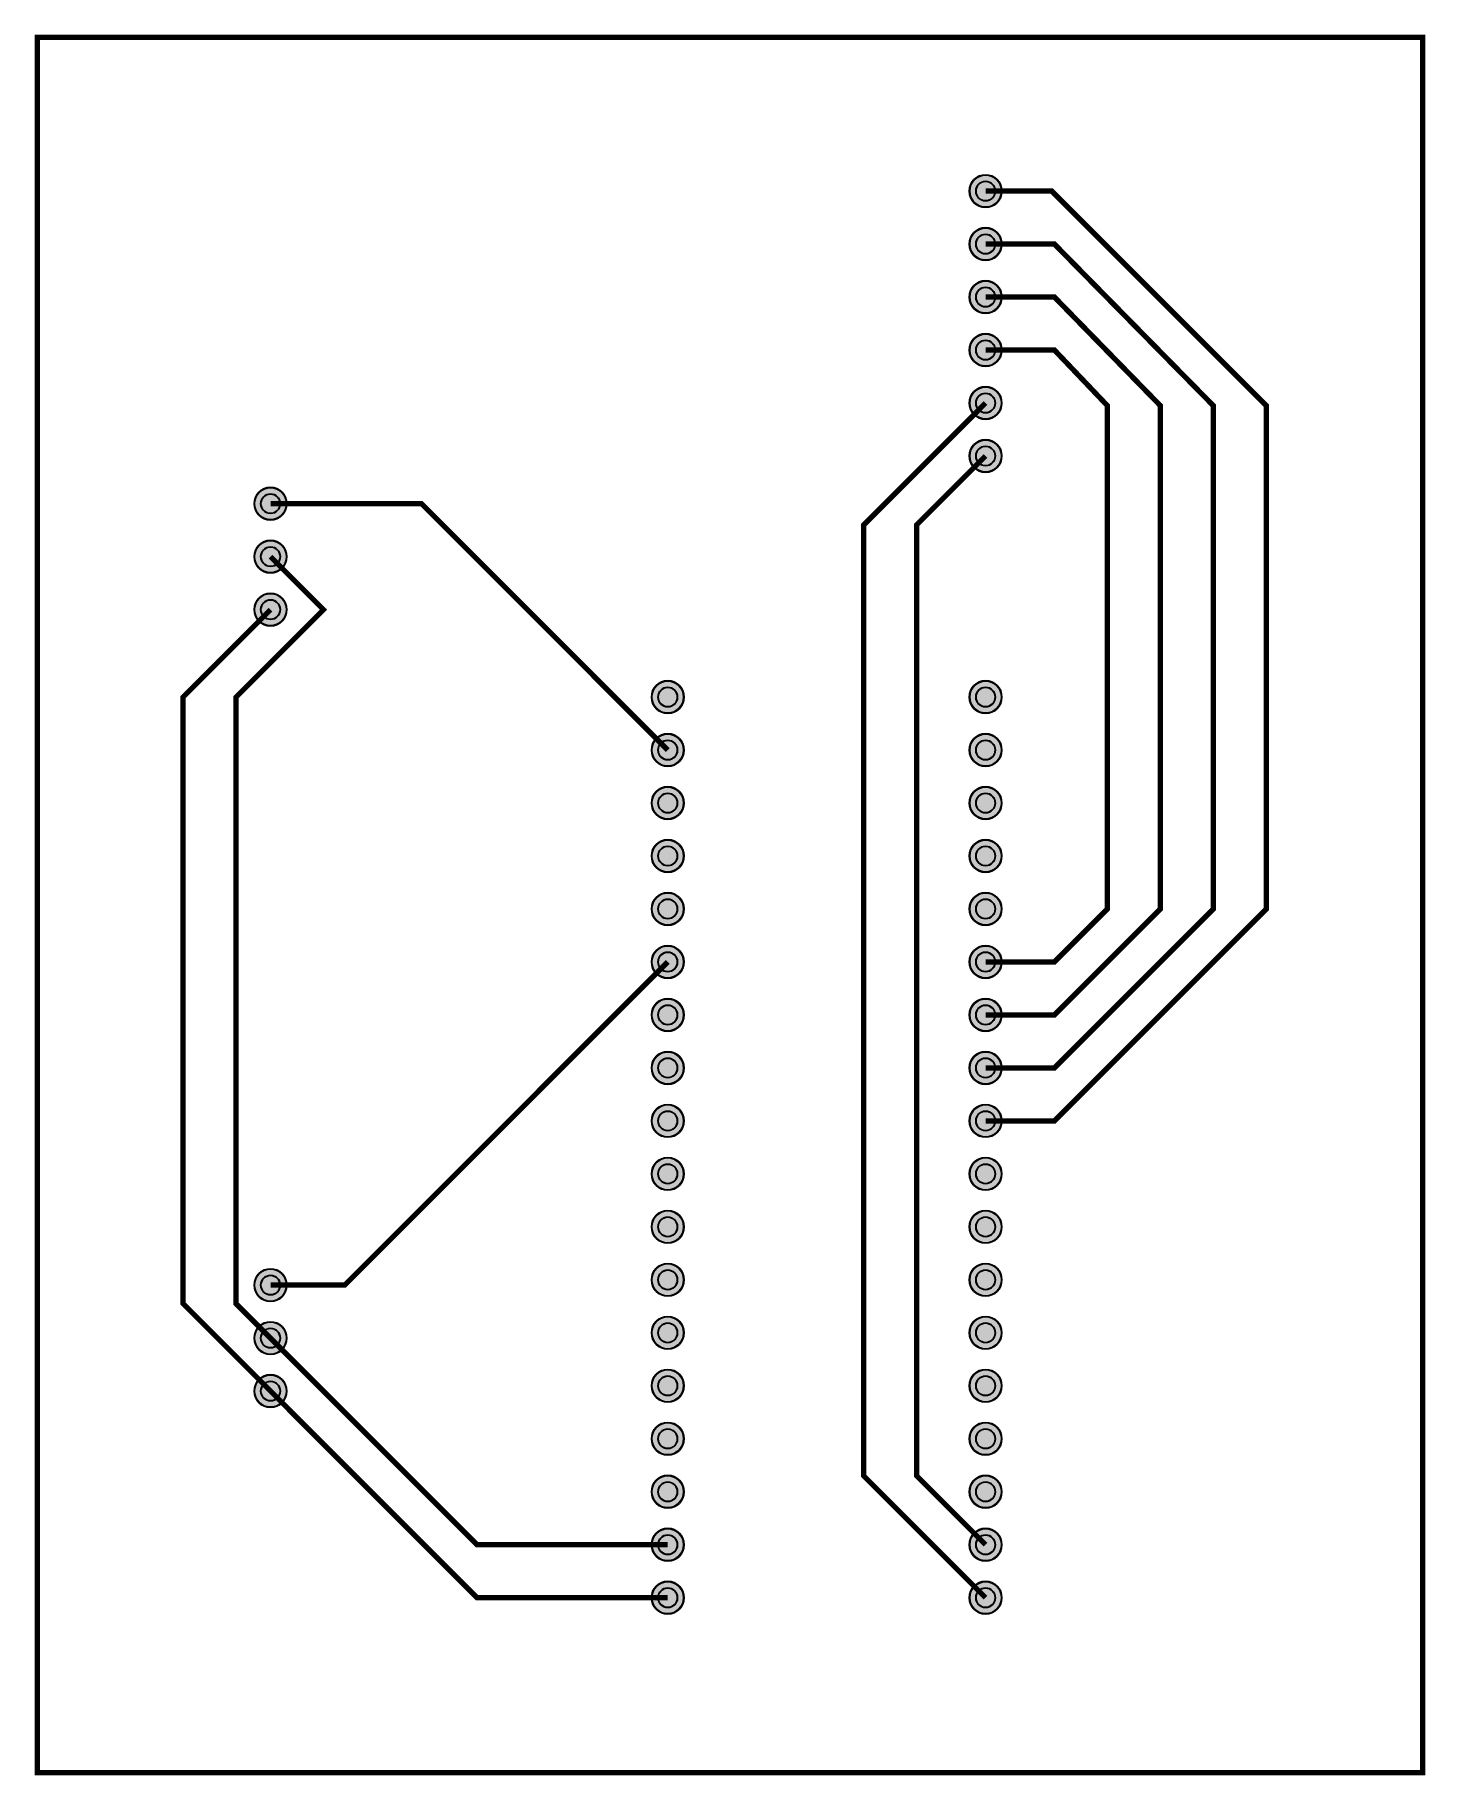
# Model space of a CAD drawing. Extents: x -25 to 2600, y -35 to 3250.
import ezdxf

# ---------------------------------------------------------------- set-up
doc = ezdxf.new("R2010")
doc.units = 9
for name, color, linetype, true_color in [('BoardOutLine', 7, 'Continuous', 0xff00ff), ('BottomSolderMaskLayer', 7, 'Continuous', 0xaa00ff), ('Multi-Layer', 7, 'Continuous', 0xc0c0c0), ('TopLayer', 7, 'Continuous', 0xff0000), ('TopSolderMaskLayer', 7, 'Continuous', 0x800080)]:
    doc.layers.add(name, color=color, linetype=linetype, true_color=true_color)

msp = doc.modelspace()

# ---------------------------------------------------------------- hatches: boundary and pattern name
at = {"layer": 'BottomSolderMaskLayer'}
for points in [[(1739, 2955, 1), (1801, 2955, 1)], [(1739, 2855, 1), (1801, 2855, 1)], [(1739, 2755, 1), (1801, 2755, 1)], [(1739, 2655, 1), (1801, 2655, 1)], [(1739, 2555, 1), (1801, 2555, 1)], [(1739, 2455, 1), (1801, 2455, 1)], [(389, 2365, 1), (451, 2365, 1)], [(389, 2265, 1), (451, 2265, 1)], [(389, 2165, 1), (451, 2165, 1)], [(1139, 2000, 1), (1201, 2000, 1)], [(1739, 2000, 1), (1801, 2000, 1)], [(1139, 1900, 1), (1201, 1900, 1)], [(1739, 1900, 1), (1801, 1900, 1)], [(1139, 1800, 1), (1201, 1800, 1)], [(1739, 1800, 1), (1801, 1800, 1)], [(1139, 1700, 1), (1201, 1700, 1)], [(1739, 1700, 1), (1801, 1700, 1)], [(1139, 1600, 1), (1201, 1600, 1)], [(1739, 1600, 1), (1801, 1600, 1)], [(1139, 1500, 1), (1201, 1500, 1)], [(1739, 1500, 1), (1801, 1500, 1)], [(1139, 1400, 1), (1201, 1400, 1)], [(1739, 1400, 1), (1801, 1400, 1)], [(1139, 1300, 1), (1201, 1300, 1)], [(1739, 1300, 1), (1801, 1300, 1)], [(1139, 1200, 1), (1201, 1200, 1)], [(1739, 1200, 1), (1801, 1200, 1)], [(1139, 1100, 1), (1201, 1100, 1)], [(1739, 1100, 1), (1801, 1100, 1)], [(1139, 1000, 1), (1201, 1000, 1)], [(1739, 1000, 1), (1801, 1000, 1)], [(389, 890, 1), (451, 890, 1)], [(1139, 900, 1), (1201, 900, 1)], [(1739, 900, 1), (1801, 900, 1)], [(1139, 800, 1), (1201, 800, 1)], [(1739, 800, 1), (1801, 800, 1)], [(389, 790, 1), (451, 790, 1)], [(1139, 700, 1), (1201, 700, 1)], [(1739, 700, 1), (1801, 700, 1)], [(389, 690, 1), (451, 690, 1)], [(1139, 600, 1), (1201, 600, 1)], [(1739, 600, 1), (1801, 600, 1)], [(1139, 500, 1), (1201, 500, 1)], [(1739, 500, 1), (1801, 500, 1)], [(1139, 400, 1), (1201, 400, 1)], [(1739, 400, 1), (1801, 400, 1)], [(1139, 300, 1), (1201, 300, 1)], [(1739, 300, 1), (1801, 300, 1)]]:
    msp.add_hatch(color=256, dxfattribs=at).paths.add_polyline_path(points)
at = {"layer": 'TopSolderMaskLayer'}
for points in [[(1739, 2955, 1), (1801, 2955, 1)], [(1739, 2855, 1), (1801, 2855, 1)], [(1739, 2755, 1), (1801, 2755, 1)], [(1739, 2655, 1), (1801, 2655, 1)], [(1739, 2555, 1), (1801, 2555, 1)], [(1739, 2455, 1), (1801, 2455, 1)], [(389, 2365, 1), (451, 2365, 1)], [(389, 2265, 1), (451, 2265, 1)], [(389, 2165, 1), (451, 2165, 1)], [(1139, 2000, 1), (1201, 2000, 1)], [(1739, 2000, 1), (1801, 2000, 1)], [(1139, 1900, 1), (1201, 1900, 1)], [(1739, 1900, 1), (1801, 1900, 1)], [(1139, 1800, 1), (1201, 1800, 1)], [(1739, 1800, 1), (1801, 1800, 1)], [(1139, 1700, 1), (1201, 1700, 1)], [(1739, 1700, 1), (1801, 1700, 1)], [(1139, 1600, 1), (1201, 1600, 1)], [(1739, 1600, 1), (1801, 1600, 1)], [(1139, 1500, 1), (1201, 1500, 1)], [(1739, 1500, 1), (1801, 1500, 1)], [(1139, 1400, 1), (1201, 1400, 1)], [(1739, 1400, 1), (1801, 1400, 1)], [(1139, 1300, 1), (1201, 1300, 1)], [(1739, 1300, 1), (1801, 1300, 1)], [(1139, 1200, 1), (1201, 1200, 1)], [(1739, 1200, 1), (1801, 1200, 1)], [(1139, 1100, 1), (1201, 1100, 1)], [(1739, 1100, 1), (1801, 1100, 1)], [(1139, 1000, 1), (1201, 1000, 1)], [(1739, 1000, 1), (1801, 1000, 1)], [(389, 890, 1), (451, 890, 1)], [(1139, 900, 1), (1201, 900, 1)], [(1739, 900, 1), (1801, 900, 1)], [(1139, 800, 1), (1201, 800, 1)], [(1739, 800, 1), (1801, 800, 1)], [(389, 790, 1), (451, 790, 1)], [(1139, 700, 1), (1201, 700, 1)], [(1739, 700, 1), (1801, 700, 1)], [(389, 690, 1), (451, 690, 1)], [(1139, 600, 1), (1201, 600, 1)], [(1739, 600, 1), (1801, 600, 1)], [(1139, 500, 1), (1201, 500, 1)], [(1739, 500, 1), (1801, 500, 1)], [(1139, 400, 1), (1201, 400, 1)], [(1739, 400, 1), (1801, 400, 1)], [(1139, 300, 1), (1201, 300, 1)], [(1739, 300, 1), (1801, 300, 1)]]:
    msp.add_hatch(color=256, dxfattribs=at).paths.add_polyline_path(points)

# ---------------------------------------------------------------- linework, layer by layer
at = {"layer": 'BoardOutLine', "const_width": 10}
msp.add_lwpolyline([(-20, 3245), (-20, 3245), (2595, 3245), (2595, -30), (-20, -30), (-20, 3245)], close=True, dxfattribs=at)
at = {"layer": 'BottomSolderMaskLayer'}
for centre, radius in [((1770, 2955), 31), ((1770, 2955), 18.6), ((1770, 2855), 31), ((1770, 2855), 18.6), ((1770, 2755), 31), ((1770, 2755), 18.6), ((1770, 2655), 31), ((1770, 2655), 18.6), ((1770, 2555), 31), ((1770, 2555), 18.6), ((1770, 2455), 31), ((1770, 2455), 18.6), ((420, 2365), 31), ((420, 2365), 18.6), ((420, 2265), 31), ((420, 2265), 18.6), ((420, 2165), 31), ((420, 2165), 18.6), ((1170, 2000), 31), ((1170, 2000), 18.6), ((1770, 2000), 31), ((1770, 2000), 18.6), ((1170, 1900), 31), ((1170, 1900), 18.6), ((1770, 1900), 31), ((1770, 1900), 18.6), ((1170, 1800), 31), ((1170, 1800), 18.6), ((1770, 1800), 31), ((1770, 1800), 18.6), ((1170, 1700), 31), ((1170, 1700), 18.6), ((1770, 1700), 31), ((1770, 1700), 18.6), ((1170, 1600), 31), ((1170, 1600), 18.6), ((1770, 1600), 31), ((1770, 1600), 18.6), ((1170, 1500), 31), ((1170, 1500), 18.6), ((1770, 1500), 31), ((1770, 1500), 18.6), ((1170, 1400), 31), ((1170, 1400), 18.6), ((1770, 1400), 31), ((1770, 1400), 18.6), ((1170, 1300), 31), ((1170, 1300), 18.6), ((1770, 1300), 31), ((1770, 1300), 18.6), ((1170, 1200), 31), ((1170, 1200), 18.6), ((1770, 1200), 31), ((1770, 1200), 18.6), ((1170, 1100), 31), ((1170, 1100), 18.6), ((1770, 1100), 31), ((1770, 1100), 18.6), ((1170, 1000), 31), ((1170, 1000), 18.6), ((1770, 1000), 31), ((1770, 1000), 18.6), ((420, 890), 31), ((1170, 900), 31), ((1770, 900), 31), ((420, 890), 18.6), ((1170, 900), 18.6), ((1770, 900), 18.6), ((1170, 800), 31), ((1770, 800), 31), ((420, 790), 31), ((420, 790), 18.6), ((1170, 800), 18.6), ((1770, 800), 18.6), ((1170, 700), 31), ((1770, 700), 31), ((420, 690), 31), ((420, 690), 18.6), ((1170, 700), 18.6), ((1770, 700), 18.6), ((1170, 600), 31), ((1770, 600), 31), ((1170, 600), 18.6), ((1770, 600), 18.6), ((1170, 500), 31), ((1770, 500), 31), ((1170, 500), 18.6), ((1770, 500), 18.6), ((1170, 400), 31), ((1770, 400), 31), ((1170, 400), 18.6), ((1770, 400), 18.6), ((1170, 300), 31), ((1770, 300), 31), ((1170, 300), 18.6), ((1770, 300), 18.6)]:
    msp.add_circle(centre, radius, dxfattribs=at)
at = {"layer": 'Multi-Layer'}
for centre, radius in [((1770, 2955), 30), ((1770, 2955), 18), ((1770, 2855), 30), ((1770, 2855), 18), ((1770, 2755), 30), ((1770, 2755), 18), ((1770, 2655), 30), ((1770, 2655), 18), ((1770, 2555), 30), ((1770, 2555), 18), ((1770, 2455), 30), ((1770, 2455), 18), ((420, 2365), 30), ((420, 2365), 18), ((420, 2265), 30), ((420, 2265), 18), ((420, 2165), 30), ((420, 2165), 18), ((1170, 2000), 30), ((1170, 2000), 18), ((1770, 2000), 30), ((1770, 2000), 18), ((1170, 1900), 30), ((1170, 1900), 18), ((1770, 1900), 30), ((1770, 1900), 18), ((1170, 1800), 30), ((1170, 1800), 18), ((1770, 1800), 30), ((1770, 1800), 18), ((1170, 1700), 30), ((1170, 1700), 18), ((1770, 1700), 30), ((1770, 1700), 18), ((1170, 1600), 30), ((1170, 1600), 18), ((1770, 1600), 30), ((1770, 1600), 18), ((1170, 1500), 30), ((1170, 1500), 18), ((1770, 1500), 30), ((1770, 1500), 18), ((1170, 1400), 30), ((1170, 1400), 18), ((1770, 1400), 30), ((1770, 1400), 18), ((1170, 1300), 30), ((1170, 1300), 18), ((1770, 1300), 30), ((1770, 1300), 18), ((1170, 1200), 30), ((1170, 1200), 18), ((1770, 1200), 30), ((1770, 1200), 18), ((1170, 1100), 30), ((1170, 1100), 18), ((1770, 1100), 30), ((1770, 1100), 18), ((1170, 1000), 30), ((1770, 1000), 30), ((1170, 1000), 18), ((1770, 1000), 18), ((420, 890), 30), ((1170, 900), 30), ((1770, 900), 30), ((420, 890), 18), ((1170, 900), 18), ((1770, 900), 18), ((1170, 800), 30), ((1770, 800), 30), ((420, 790), 30), ((420, 790), 18), ((1170, 800), 18), ((1770, 800), 18), ((1170, 700), 30), ((1770, 700), 30), ((420, 690), 30), ((420, 690), 18), ((1170, 700), 18), ((1770, 700), 18), ((1170, 600), 30), ((1770, 600), 30), ((1170, 600), 18), ((1770, 600), 18), ((1170, 500), 30), ((1770, 500), 30), ((1170, 500), 18), ((1770, 500), 18), ((1170, 400), 30), ((1770, 400), 30), ((1170, 400), 18), ((1770, 400), 18), ((1170, 300), 30), ((1770, 300), 30), ((1170, 300), 18), ((1770, 300), 18)]:
    msp.add_circle(centre, radius, dxfattribs=at)
at = {"layer": 'TopLayer', "const_width": 10}
for points in [[(1770, 1200), (1900, 1200), (2300, 1600), (2300, 2550), (1895, 2955), (1770, 2955)], [(1770, 2855), (1900, 2855), (2200, 2550), (2200, 1600), (1900, 1300), (1770, 1300)], [(1770, 1400), (1900, 1400), (2100, 1600), (2100, 2550), (1900, 2755), (1770, 2755)], [(1770, 2655), (1900, 2655), (2000, 2550), (2000, 1600), (1900, 1500), (1770, 1500)], [(1770, 2555), (1540, 2325), (1540, 530), (1770, 300)], [(1770, 2455), (1640, 2325), (1640, 530), (1770, 400)], [(420, 2365), (705, 2365), (1170, 1900)], [(420, 2265), (520, 2165), (355, 2000), (355, 855), (420, 790)], [(420, 2165), (255, 2000), (255, 855), (420, 690)], [(420, 890), (560, 890), (1170, 1500)], [(420, 790), (810, 400), (1170, 400)], [(420, 690), (810, 300), (1170, 300)]]:
    msp.add_lwpolyline(points, dxfattribs=at)
at = {"layer": 'TopSolderMaskLayer'}
for centre, radius in [((1770, 2955), 31), ((1770, 2955), 18.6), ((1770, 2855), 31), ((1770, 2855), 18.6), ((1770, 2755), 31), ((1770, 2755), 18.6), ((1770, 2655), 31), ((1770, 2655), 18.6), ((1770, 2555), 31), ((1770, 2555), 18.6), ((1770, 2455), 31), ((1770, 2455), 18.6), ((420, 2365), 31), ((420, 2365), 18.6), ((420, 2265), 31), ((420, 2265), 18.6), ((420, 2165), 31), ((420, 2165), 18.6), ((1170, 2000), 31), ((1170, 2000), 18.6), ((1770, 2000), 31), ((1770, 2000), 18.6), ((1170, 1900), 31), ((1170, 1900), 18.6), ((1770, 1900), 31), ((1770, 1900), 18.6), ((1170, 1800), 31), ((1170, 1800), 18.6), ((1770, 1800), 31), ((1770, 1800), 18.6), ((1170, 1700), 31), ((1170, 1700), 18.6), ((1770, 1700), 31), ((1770, 1700), 18.6), ((1170, 1600), 31), ((1170, 1600), 18.6), ((1770, 1600), 31), ((1770, 1600), 18.6), ((1170, 1500), 31), ((1170, 1500), 18.6), ((1770, 1500), 31), ((1770, 1500), 18.6), ((1170, 1400), 31), ((1170, 1400), 18.6), ((1770, 1400), 31), ((1770, 1400), 18.6), ((1170, 1300), 31), ((1170, 1300), 18.6), ((1770, 1300), 31), ((1770, 1300), 18.6), ((1170, 1200), 31), ((1170, 1200), 18.6), ((1770, 1200), 31), ((1770, 1200), 18.6), ((1170, 1100), 31), ((1170, 1100), 18.6), ((1770, 1100), 31), ((1770, 1100), 18.6), ((1170, 1000), 31), ((1170, 1000), 18.6), ((1770, 1000), 31), ((1770, 1000), 18.6), ((420, 890), 31), ((1170, 900), 31), ((1770, 900), 31), ((420, 890), 18.6), ((1170, 900), 18.6), ((1770, 900), 18.6), ((1170, 800), 31), ((1770, 800), 31), ((420, 790), 31), ((420, 790), 18.6), ((1170, 800), 18.6), ((1770, 800), 18.6), ((1170, 700), 31), ((1770, 700), 31), ((420, 690), 31), ((420, 690), 18.6), ((1170, 700), 18.6), ((1770, 700), 18.6), ((1170, 600), 31), ((1770, 600), 31), ((1170, 600), 18.6), ((1770, 600), 18.6), ((1170, 500), 31), ((1770, 500), 31), ((1170, 500), 18.6), ((1770, 500), 18.6), ((1170, 400), 31), ((1770, 400), 31), ((1170, 400), 18.6), ((1770, 400), 18.6), ((1170, 300), 31), ((1770, 300), 31), ((1170, 300), 18.6), ((1770, 300), 18.6)]:
    msp.add_circle(centre, radius, dxfattribs=at)

doc.saveas('drawing.dxf')
